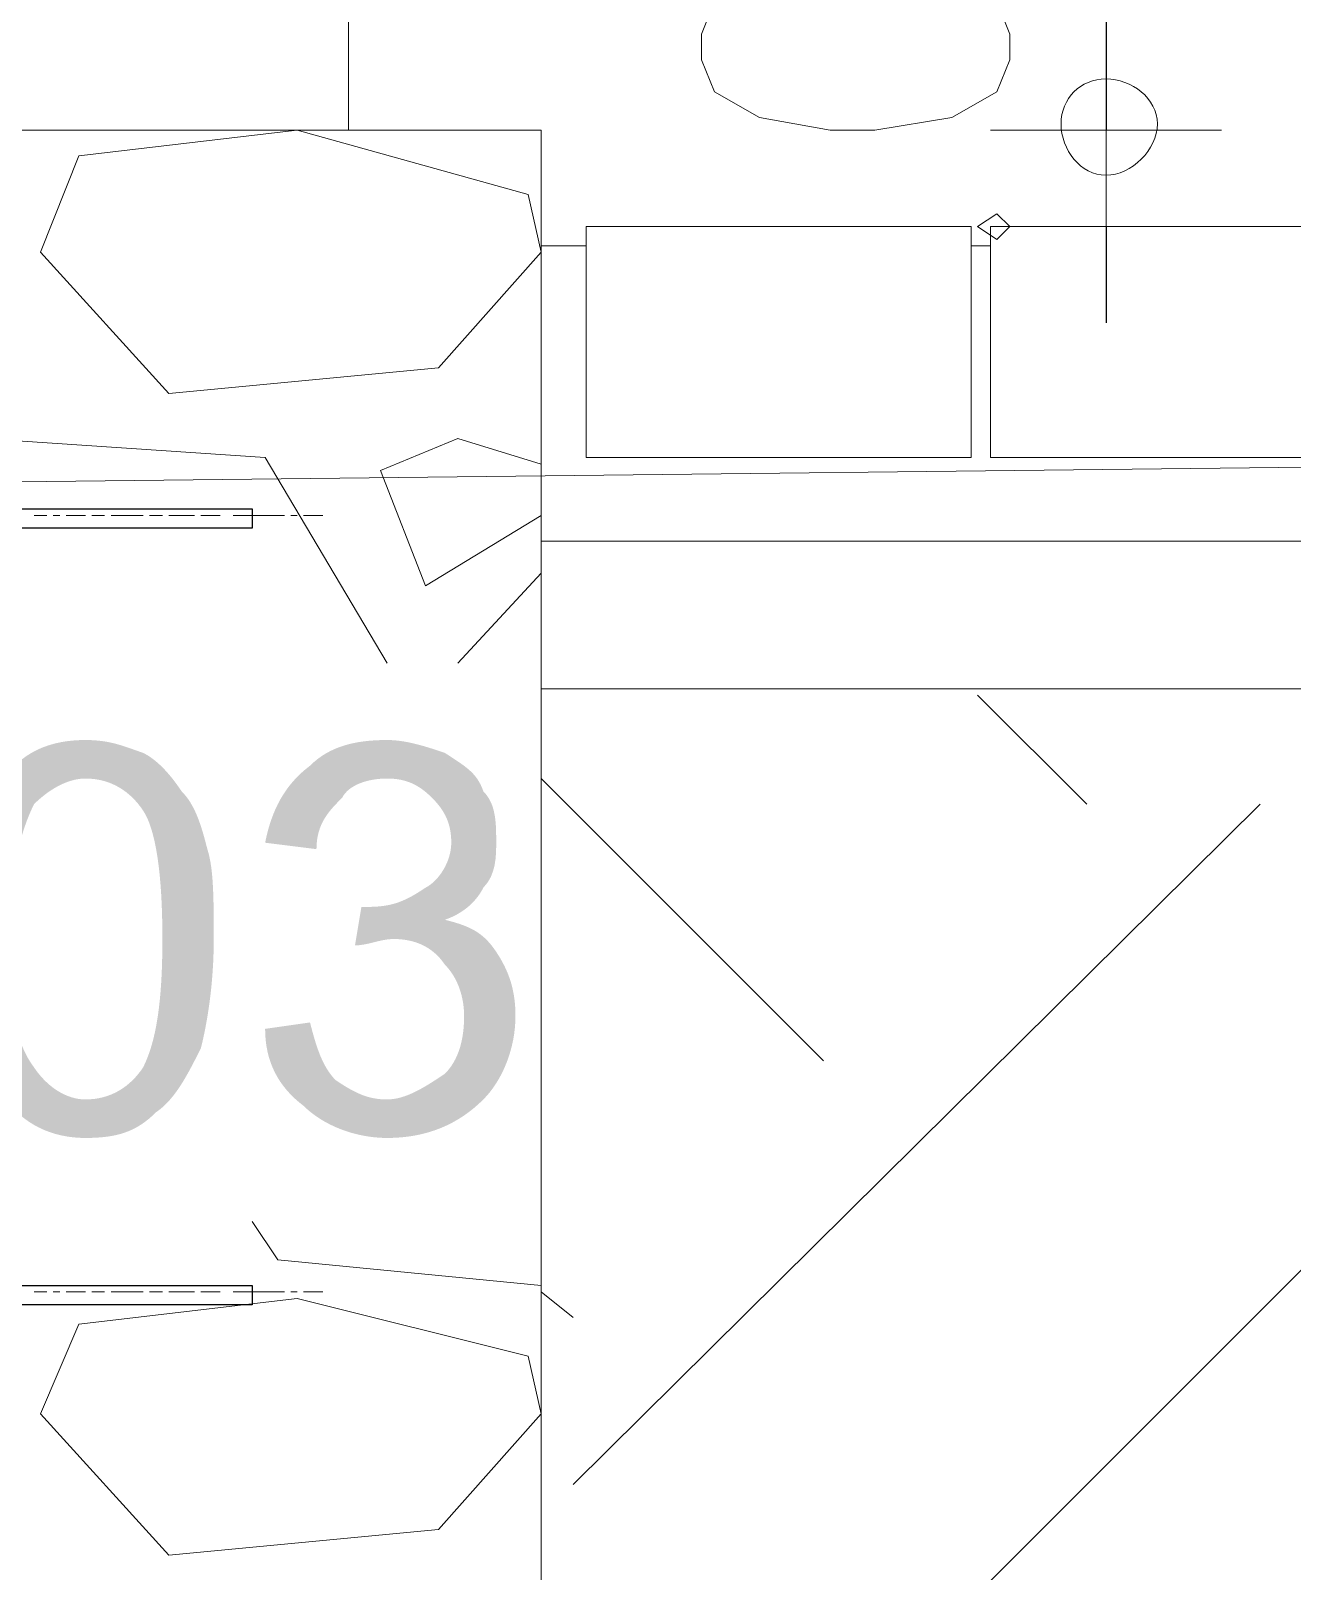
# Model space of a CAD drawing. Header units: millimetres. Extents: x 2928 to 3112, y 1220 to 1280.
# Drawn here: x 3097.174 to 3097.824, y 1251.539 to 1252.333 of the extents above; entities that cross this region are included whole.
import ezdxf

# ---------------------------------------------------------------- set-up
doc = ezdxf.new("R2010")
doc.units = ezdxf.units.MM

msp = doc.modelspace()

# ---------------------------------------------------------------- hatches: boundary and pattern name
at = {"true_color": 0x000007}
h = msp.add_hatch(color=7, dxfattribs=at)
edge = h.paths.add_edge_path()
edge.add_spline(control_points=[(3097.13938, 1251.86454), (3097.13938, 1251.88769), (3097.13938, 1251.90754), (3097.146, 1251.92077), (3097.146, 1251.92077), (3097.1493, 1251.93731), (3097.15923, 1251.94724), (3097.16584, 1251.95385), (3097.16584, 1251.95385), (3097.17577, 1251.96378), (3097.189, 1251.96709), (3097.20223, 1251.96709), (3097.20223, 1251.96709), (3097.21546, 1251.96709), (3097.22208, 1251.96378), (3097.232, 1251.96047), (3097.232, 1251.96047), (3097.23862, 1251.95716), (3097.24524, 1251.95055), (3097.25185, 1251.94062), (3097.25185, 1251.94062), (3097.25847, 1251.93401), (3097.26178, 1251.92408), (3097.26508, 1251.91085), (3097.26508, 1251.91085), (3097.26839, 1251.90093), (3097.26839, 1251.88439), (3097.26839, 1251.86454), (3097.26839, 1251.86454), (3097.26839, 1251.84138), (3097.26508, 1251.82153), (3097.26178, 1251.8083), (3097.26178, 1251.8083), (3097.25516, 1251.79507), (3097.24854, 1251.78184), (3097.23862, 1251.77522), (3097.23862, 1251.77522), (3097.2287, 1251.7653), (3097.21877, 1251.76199), (3097.20223, 1251.76199), (3097.20223, 1251.76199), (3097.18569, 1251.76199), (3097.16915, 1251.76861), (3097.15923, 1251.78515), (3097.15923, 1251.78515), (3097.146, 1251.80169), (3097.13938, 1251.82815), (3097.13938, 1251.86454)], knot_values=[0, 0, 0, 0, 0.020833, 0.020833, 0.020833, 0.020833, 0.041667, 0.041667, 0.041667, 0.041667, 0.0625, 0.0625, 0.0625, 0.0625, 0.083333, 0.083333, 0.083333, 0.083333, 0.104167, 0.104167, 0.104167, 0.104167, 0.125, 0.125, 0.125, 0.125, 0.145833, 0.145833, 0.145833, 0.145833, 0.166667, 0.166667, 0.166667, 0.166667, 0.1875, 0.1875, 0.1875, 0.1875, 0.208333, 0.208333, 0.208333, 0.208333, 0.229167, 0.229167, 0.229167, 0.229167, 1, 1, 1, 1], degree=3, periodic=0)
edge = h.paths.add_edge_path()
edge.add_spline(control_points=[(3097.16254, 1251.86454), (3097.16254, 1251.83146), (3097.16584, 1251.81161), (3097.17577, 1251.79838), (3097.17577, 1251.79838), (3097.18238, 1251.78845), (3097.19231, 1251.78184), (3097.20223, 1251.78184), (3097.20223, 1251.78184), (3097.21546, 1251.78184), (3097.22539, 1251.78845), (3097.232, 1251.79838), (3097.232, 1251.79838), (3097.23862, 1251.81161), (3097.24193, 1251.83146), (3097.24193, 1251.86454), (3097.24193, 1251.86454), (3097.24193, 1251.89762), (3097.23862, 1251.92077), (3097.232, 1251.9307), (3097.232, 1251.9307), (3097.22539, 1251.94062), (3097.21546, 1251.94724), (3097.20223, 1251.94724), (3097.20223, 1251.94724), (3097.19231, 1251.94724), (3097.18238, 1251.94062), (3097.17577, 1251.93401), (3097.17577, 1251.93401), (3097.16915, 1251.92077), (3097.16254, 1251.89762), (3097.16254, 1251.86454)], knot_values=[0, 0, 0, 0, 0.03125, 0.03125, 0.03125, 0.03125, 0.0625, 0.0625, 0.0625, 0.0625, 0.09375, 0.09375, 0.09375, 0.09375, 0.125, 0.125, 0.125, 0.125, 0.15625, 0.15625, 0.15625, 0.15625, 0.1875, 0.1875, 0.1875, 0.1875, 0.21875, 0.21875, 0.21875, 0.21875, 1, 1, 1, 1], degree=3, periodic=0)
edge = h.paths.add_edge_path()
edge.add_line((3097.29486, 1251.81823), (3097.31801, 1251.82153))
edge.add_spline(control_points=[(3097.31801, 1251.82153), (3097.32132, 1251.8083), (3097.32463, 1251.79838), (3097.33124, 1251.79176), (3097.33124, 1251.79176), (3097.34117, 1251.78515), (3097.34778, 1251.78184), (3097.35771, 1251.78184), (3097.35771, 1251.78184), (3097.36763, 1251.78184), (3097.37755, 1251.78845), (3097.38748, 1251.79507), (3097.38748, 1251.79507), (3097.39409, 1251.80169), (3097.3974, 1251.81161), (3097.3974, 1251.82484), (3097.3974, 1251.82484), (3097.3974, 1251.83477), (3097.39409, 1251.84469), (3097.38748, 1251.85131), (3097.38748, 1251.85131), (3097.38086, 1251.86123), (3097.37094, 1251.86454), (3097.36101, 1251.86454), (3097.36101, 1251.86454), (3097.3544, 1251.86454), (3097.34778, 1251.86123), (3097.34117, 1251.86123)], knot_values=[0, 0, 0, 0, 0.035714, 0.035714, 0.035714, 0.035714, 0.071429, 0.071429, 0.071429, 0.071429, 0.107143, 0.107143, 0.107143, 0.107143, 0.142857, 0.142857, 0.142857, 0.142857, 0.178571, 0.178571, 0.178571, 0.178571, 0.214286, 0.214286, 0.214286, 0.214286, 1, 1, 1, 1], degree=3, periodic=0)
edge.add_line((3097.34117, 1251.86123), (3097.34448, 1251.88108))
edge.add_spline(control_points=[(3097.34448, 1251.88108), (3097.34778, 1251.88108), (3097.34778, 1251.88108), (3097.34778, 1251.88108), (3097.34778, 1251.88108), (3097.36101, 1251.88108), (3097.36763, 1251.88439), (3097.37755, 1251.891), (3097.37755, 1251.891), (3097.38417, 1251.89431), (3097.39079, 1251.90423), (3097.39079, 1251.91416), (3097.39079, 1251.91416), (3097.39079, 1251.92408), (3097.38748, 1251.9307), (3097.38086, 1251.93731), (3097.38086, 1251.93731), (3097.37425, 1251.94393), (3097.36763, 1251.94724), (3097.35771, 1251.94724), (3097.35771, 1251.94724), (3097.34778, 1251.94724), (3097.33786, 1251.94393), (3097.33455, 1251.93731), (3097.33455, 1251.93731), (3097.32794, 1251.9307), (3097.32132, 1251.92408), (3097.32132, 1251.91085)], knot_values=[0, 0, 0, 0, 0.035714, 0.035714, 0.035714, 0.035714, 0.071429, 0.071429, 0.071429, 0.071429, 0.107143, 0.107143, 0.107143, 0.107143, 0.142857, 0.142857, 0.142857, 0.142857, 0.178571, 0.178571, 0.178571, 0.178571, 0.214286, 0.214286, 0.214286, 0.214286, 1, 1, 1, 1], degree=3, periodic=0)
edge.add_line((3097.32132, 1251.91085), (3097.29486, 1251.91416))
edge.add_spline(control_points=[(3097.29486, 1251.91416), (3097.29816, 1251.9307), (3097.30478, 1251.94393), (3097.31801, 1251.95385), (3097.31801, 1251.95385), (3097.32794, 1251.96378), (3097.34117, 1251.96709), (3097.35771, 1251.96709), (3097.35771, 1251.96709), (3097.36763, 1251.96709), (3097.37755, 1251.96378), (3097.38748, 1251.96047), (3097.38748, 1251.96047), (3097.3974, 1251.95385), (3097.40402, 1251.95055), (3097.40733, 1251.94062), (3097.40733, 1251.94062), (3097.41394, 1251.93401), (3097.41394, 1251.92408), (3097.41394, 1251.91416), (3097.41394, 1251.91416), (3097.41394, 1251.90754), (3097.41394, 1251.89762), (3097.40733, 1251.891), (3097.40733, 1251.891), (3097.40402, 1251.88439), (3097.3974, 1251.87777), (3097.38748, 1251.87446), (3097.38748, 1251.87446), (3097.40071, 1251.87115), (3097.40733, 1251.86785), (3097.41394, 1251.85792), (3097.41394, 1251.85792), (3097.42056, 1251.848), (3097.42387, 1251.83807), (3097.42387, 1251.82484), (3097.42387, 1251.82484), (3097.42387, 1251.8083), (3097.41725, 1251.79176), (3097.40733, 1251.78184), (3097.40733, 1251.78184), (3097.39409, 1251.76861), (3097.37755, 1251.76199), (3097.35771, 1251.76199), (3097.35771, 1251.76199), (3097.34117, 1251.76199), (3097.32463, 1251.76861), (3097.3147, 1251.77853), (3097.3147, 1251.77853), (3097.30147, 1251.78845), (3097.29486, 1251.80169), (3097.29486, 1251.81823)], knot_values=[0, 0, 0, 0, 0.019231, 0.019231, 0.019231, 0.019231, 0.038462, 0.038462, 0.038462, 0.038462, 0.057692, 0.057692, 0.057692, 0.057692, 0.076923, 0.076923, 0.076923, 0.076923, 0.096154, 0.096154, 0.096154, 0.096154, 0.115385, 0.115385, 0.115385, 0.115385, 0.134615, 0.134615, 0.134615, 0.134615, 0.153846, 0.153846, 0.153846, 0.153846, 0.173077, 0.173077, 0.173077, 0.173077, 0.192308, 0.192308, 0.192308, 0.192308, 0.211538, 0.211538, 0.211538, 0.211538, 0.230769, 0.230769, 0.230769, 0.230769, 1, 1, 1, 1], degree=3, periodic=0)

# ---------------------------------------------------------------- linework, layer by layer
at = {"color": 7, "linetype": 'Continuous', "lineweight": 9, "true_color": 0x000007}
for points in [[(3095.83604, 1252.4302), (3097.33786, 1252.4302), (3097.33786, 1252.28134), (3095.83604, 1252.28134)], [(3097.5198, 1252.31773), (3097.52641, 1252.30119), (3097.54957, 1252.28796), (3097.58596, 1252.28134), (3097.60911, 1252.28134), (3097.64881, 1252.28796), (3097.67196, 1252.30119), (3097.67858, 1252.31773), (3097.67858, 1252.33096), (3097.67196, 1252.3475), (3097.64881, 1252.35743), (3097.60911, 1252.36404), (3097.58596, 1252.36404), (3097.54957, 1252.35743), (3097.52641, 1252.3475), (3097.5198, 1252.33096)], [(3096.63657, 1251.08386), (3097.4371, 1251.08386), (3097.4371, 1252.28134), (3096.63657, 1252.28134)], [(3097.66204, 1252.23172), (3097.67196, 1252.22511), (3097.67858, 1252.23172), (3097.67196, 1252.23834)]]:
    msp.add_lwpolyline(points, close=True, dxfattribs=at)
at = {"color": 253, "linetype": 'Continuous', "lineweight": -2, "true_color": 0x9a9a9a}
for points in [[(3097.7282, 1252.4302), (3097.7282, 1252.28134), (3097.7282, 1252.28134)], [(3097.7282, 1252.23172), (3097.7282, 1252.1821), (3097.7282, 1252.1821)]]:
    msp.add_lwpolyline(points, dxfattribs=at)
at = {"color": 7, "linetype": 'Continuous', "lineweight": 9, "true_color": 0x000007}
for points in [[(3097.7282, 1252.2218), (3097.7282, 1252.34089), (3097.7282, 1252.34089)], [(3097.4371, 1252.28134), (3097.4371, 1251.08386), (3097.4371, 1251.08386)], [(3097.66866, 1252.28134), (3097.78774, 1252.28134), (3097.78774, 1252.28134)], [(3098.27071, 1252.11264), (3094.18867, 1252.06632), (3094.18867, 1252.06632)]]:
    msp.add_lwpolyline(points, dxfattribs=at)
at = {"color": 9, "linetype": 'Continuous', "lineweight": 5, "true_color": 0xbababa}
for points in [[(3097.3114, 1252.28134), (3097.19892, 1252.26811), (3097.19892, 1252.26811)], [(3097.43048, 1252.24826), (3097.3114, 1252.28134), (3097.3114, 1252.28134)], [(3097.17908, 1252.21849), (3097.19892, 1252.26811), (3097.19892, 1252.26811)], [(3097.4371, 1252.21849), (3097.43048, 1252.24826), (3097.43048, 1252.24826)], [(3097.24524, 1252.14572), (3097.17908, 1252.21849), (3097.17908, 1252.21849)], [(3097.4371, 1252.21849), (3097.38417, 1252.15895), (3097.38417, 1252.15895)], [(3097.38417, 1252.15895), (3097.24524, 1252.14572), (3097.24524, 1252.14572)], [(3097.29486, 1252.11264), (3097.1493, 1252.12256), (3097.1493, 1252.12256)], [(3097.39409, 1252.12256), (3097.3544, 1252.10602), (3097.3544, 1252.10602)], [(3097.4371, 1252.10933), (3097.39409, 1252.12256), (3097.39409, 1252.12256)], [(3097.35771, 1252.00678), (3097.29486, 1252.11264), (3097.29486, 1252.11264)], [(3097.3544, 1252.10602), (3097.37755, 1252.04648), (3097.37755, 1252.04648)], [(3097.37755, 1252.04648), (3097.4371, 1252.08286), (3097.4371, 1252.08286)], [(3097.4371, 1252.05309), (3097.39409, 1252.00678), (3097.39409, 1252.00678)], [(3097.71828, 1251.93401), (3097.66204, 1251.99024), (3097.66204, 1251.99024)], [(3097.58265, 1251.80169), (3097.4371, 1251.94724), (3097.4371, 1251.94724)], [(3097.45364, 1251.58336), (3097.80759, 1251.93401), (3097.80759, 1251.93401)], [(3097.58265, 1251.44773), (3097.9366, 1251.80169), (3097.9366, 1251.80169)], [(3097.30147, 1251.69914), (3097.28824, 1251.71899), (3097.28824, 1251.71899)], [(3097.4371, 1251.68591), (3097.30147, 1251.69914), (3097.30147, 1251.69914)], [(3097.3114, 1251.67929), (3097.19892, 1251.66606), (3097.19892, 1251.66606)], [(3097.43048, 1251.64952), (3097.3114, 1251.67929), (3097.3114, 1251.67929)], [(3097.45364, 1251.66937), (3097.4371, 1251.6826), (3097.4371, 1251.6826)], [(3097.17908, 1251.61975), (3097.19892, 1251.66606), (3097.19892, 1251.66606)], [(3097.4371, 1251.61975), (3097.43048, 1251.64952), (3097.43048, 1251.64952)], [(3097.24524, 1251.54697), (3097.17908, 1251.61975), (3097.17908, 1251.61975)], [(3097.4371, 1251.61975), (3097.38417, 1251.5602), (3097.38417, 1251.5602)], [(3097.38417, 1251.5602), (3097.24524, 1251.54697), (3097.24524, 1251.54697)]]:
    msp.add_lwpolyline(points, dxfattribs=at)
at = {"color": 252, "linetype": 'Continuous', "lineweight": 5, "true_color": 0x989898}
for points in [[(3097.46025, 1252.23172), (3097.65873, 1252.23172), (3097.65873, 1252.11264), (3097.46025, 1252.11264)], [(3097.66866, 1252.23172), (3098.06892, 1252.23172), (3098.06892, 1252.11264), (3097.66866, 1252.11264)], [(3097.18238, 1252.08286), (3097.18238, 1252.08286)], [(3097.20223, 1252.08286), (3097.20223, 1252.08286)], [(3097.21216, 1252.08286), (3097.21216, 1252.08286)], [(3097.232, 1252.08286), (3097.232, 1252.08286)], [(3097.24193, 1252.08286), (3097.24193, 1252.08286)], [(3097.2717, 1252.08286), (3097.2717, 1252.08286)], [(3097.3114, 1252.08286), (3097.3114, 1252.08286)], [(3097.18238, 1251.6826), (3097.18238, 1251.6826)], [(3097.20223, 1251.6826), (3097.20223, 1251.6826)], [(3097.21216, 1251.6826), (3097.21216, 1251.6826)], [(3097.232, 1251.6826), (3097.232, 1251.6826)], [(3097.24193, 1251.6826), (3097.24193, 1251.6826)], [(3097.2717, 1251.6826), (3097.2717, 1251.6826)], [(3097.3114, 1251.6826), (3097.3114, 1251.6826)]]:
    msp.add_lwpolyline(points, close=True, dxfattribs=at)
for points in [[(3097.4371, 1252.2218), (3097.46025, 1252.2218), (3097.46025, 1252.2218)], [(3097.65873, 1252.2218), (3097.66866, 1252.2218), (3097.66866, 1252.2218)], [(3097.17577, 1252.08286), (3097.18238, 1252.08286), (3097.18238, 1252.08286)], [(3097.18569, 1252.08286), (3097.189, 1252.08286), (3097.189, 1252.08286)], [(3097.19562, 1252.08286), (3097.19231, 1252.08286), (3097.19231, 1252.08286)], [(3097.19562, 1252.08286), (3097.20223, 1252.08286), (3097.20223, 1252.08286)], [(3097.20554, 1252.08286), (3097.21216, 1252.08286), (3097.21216, 1252.08286)], [(3097.21546, 1252.08286), (3097.22208, 1252.08286), (3097.22208, 1252.08286)], [(3097.22539, 1252.08286), (3097.22208, 1252.08286), (3097.22208, 1252.08286)], [(3097.22539, 1252.08286), (3097.232, 1252.08286), (3097.232, 1252.08286)], [(3097.23531, 1252.08286), (3097.24193, 1252.08286), (3097.24193, 1252.08286)], [(3097.24524, 1252.08286), (3097.25185, 1252.08286), (3097.25185, 1252.08286)], [(3097.25516, 1252.08286), (3097.25185, 1252.08286), (3097.25185, 1252.08286)], [(3097.25516, 1252.08286), (3097.25847, 1252.08286), (3097.25847, 1252.08286)], [(3097.26508, 1252.08286), (3097.26178, 1252.08286), (3097.26178, 1252.08286)], [(3097.26508, 1252.08286), (3097.2717, 1252.08286), (3097.2717, 1252.08286)], [(3097.27832, 1252.08286), (3097.28162, 1252.08286), (3097.28162, 1252.08286)], [(3097.28493, 1252.08286), (3097.28162, 1252.08286), (3097.28162, 1252.08286)], [(3097.28493, 1252.08286), (3097.29155, 1252.08286), (3097.29155, 1252.08286)], [(3097.29486, 1252.08286), (3097.29155, 1252.08286), (3097.29155, 1252.08286)], [(3097.29486, 1252.08286), (3097.30147, 1252.08286), (3097.30147, 1252.08286)], [(3097.30478, 1252.08286), (3097.30147, 1252.08286), (3097.30147, 1252.08286)], [(3097.30809, 1252.08286), (3097.3114, 1252.08286), (3097.3114, 1252.08286)], [(3097.3147, 1252.08286), (3097.32463, 1252.08286), (3097.32463, 1252.08286)], [(3097.4371, 1252.06963), (3098.27071, 1252.06963), (3098.27071, 1252.06963)], [(3097.4371, 1251.99355), (3098.27071, 1251.99355), (3098.27071, 1251.99355)], [(3097.17577, 1251.6826), (3097.18238, 1251.6826), (3097.18238, 1251.6826)], [(3097.18569, 1251.6826), (3097.189, 1251.6826), (3097.189, 1251.6826)], [(3097.19562, 1251.6826), (3097.19231, 1251.6826), (3097.19231, 1251.6826)], [(3097.19562, 1251.6826), (3097.20223, 1251.6826), (3097.20223, 1251.6826)], [(3097.20554, 1251.6826), (3097.21216, 1251.6826), (3097.21216, 1251.6826)], [(3097.21546, 1251.6826), (3097.22208, 1251.6826), (3097.22208, 1251.6826)], [(3097.22539, 1251.6826), (3097.22208, 1251.6826), (3097.22208, 1251.6826)], [(3097.22539, 1251.6826), (3097.232, 1251.6826), (3097.232, 1251.6826)], [(3097.23531, 1251.6826), (3097.24193, 1251.6826), (3097.24193, 1251.6826)], [(3097.24524, 1251.6826), (3097.25185, 1251.6826), (3097.25185, 1251.6826)], [(3097.25516, 1251.6826), (3097.25185, 1251.6826), (3097.25185, 1251.6826)], [(3097.25516, 1251.6826), (3097.25847, 1251.6826), (3097.25847, 1251.6826)], [(3097.26508, 1251.6826), (3097.26178, 1251.6826), (3097.26178, 1251.6826)], [(3097.26508, 1251.6826), (3097.2717, 1251.6826), (3097.2717, 1251.6826)], [(3097.27832, 1251.6826), (3097.28162, 1251.6826), (3097.28162, 1251.6826)], [(3097.28493, 1251.6826), (3097.28162, 1251.6826), (3097.28162, 1251.6826)], [(3097.28493, 1251.6826), (3097.29155, 1251.6826), (3097.29155, 1251.6826)], [(3097.29486, 1251.6826), (3097.29155, 1251.6826), (3097.29155, 1251.6826)], [(3097.29486, 1251.6826), (3097.30147, 1251.6826), (3097.30147, 1251.6826)], [(3097.30478, 1251.6826), (3097.30147, 1251.6826), (3097.30147, 1251.6826)], [(3097.30809, 1251.6826), (3097.3114, 1251.6826), (3097.3114, 1251.6826)], [(3097.3147, 1251.6826), (3097.32463, 1251.6826), (3097.32463, 1251.6826)]]:
    msp.add_lwpolyline(points, dxfattribs=at)
at = {"color": 7, "linetype": 'Continuous', "lineweight": -2, "true_color": 0x000007}
for points in [[(3097.08976, 1252.08617), (3097.28824, 1252.08617), (3097.28824, 1252.07625), (3097.08976, 1252.07625)], [(3097.08976, 1251.68591), (3097.28824, 1251.68591), (3097.28824, 1251.67598), (3097.08976, 1251.67598)]]:
    msp.add_lwpolyline(points, dxfattribs=at)
at = {"color": 9, "linetype": 'Continuous', "lineweight": 5, "true_color": 0xbababa}
msp.add_lwpolyline([(3097.4371, 1252.05309), (3097.4371, 1252.05309)], close=True, dxfattribs=at)
at = {"color": 7, "linetype": 'Continuous', "lineweight": 9, "true_color": 0x000007}
msp.add_open_spline([(3097.7282, 1252.30781), (3097.71497, 1252.30781), (3097.70504, 1252.29788), (3097.70504, 1252.28465), (3097.70504, 1252.28465), (3097.70504, 1252.27142), (3097.71497, 1252.25819), (3097.7282, 1252.25819), (3097.7282, 1252.25819), (3097.74143, 1252.25819), (3097.75466, 1252.27142), (3097.75466, 1252.28465), (3097.75466, 1252.28465), (3097.75466, 1252.29788), (3097.74143, 1252.30781), (3097.7282, 1252.30781)], degree=3, knots=[0, 0, 0, 0, 0.0625, 0.0625, 0.0625, 0.062501, 0.125, 0.125, 0.125, 0.125001, 0.1875, 0.1875, 0.1875, 0.187501, 1, 1, 1, 1], dxfattribs=at)

doc.saveas('drawing.dxf')
